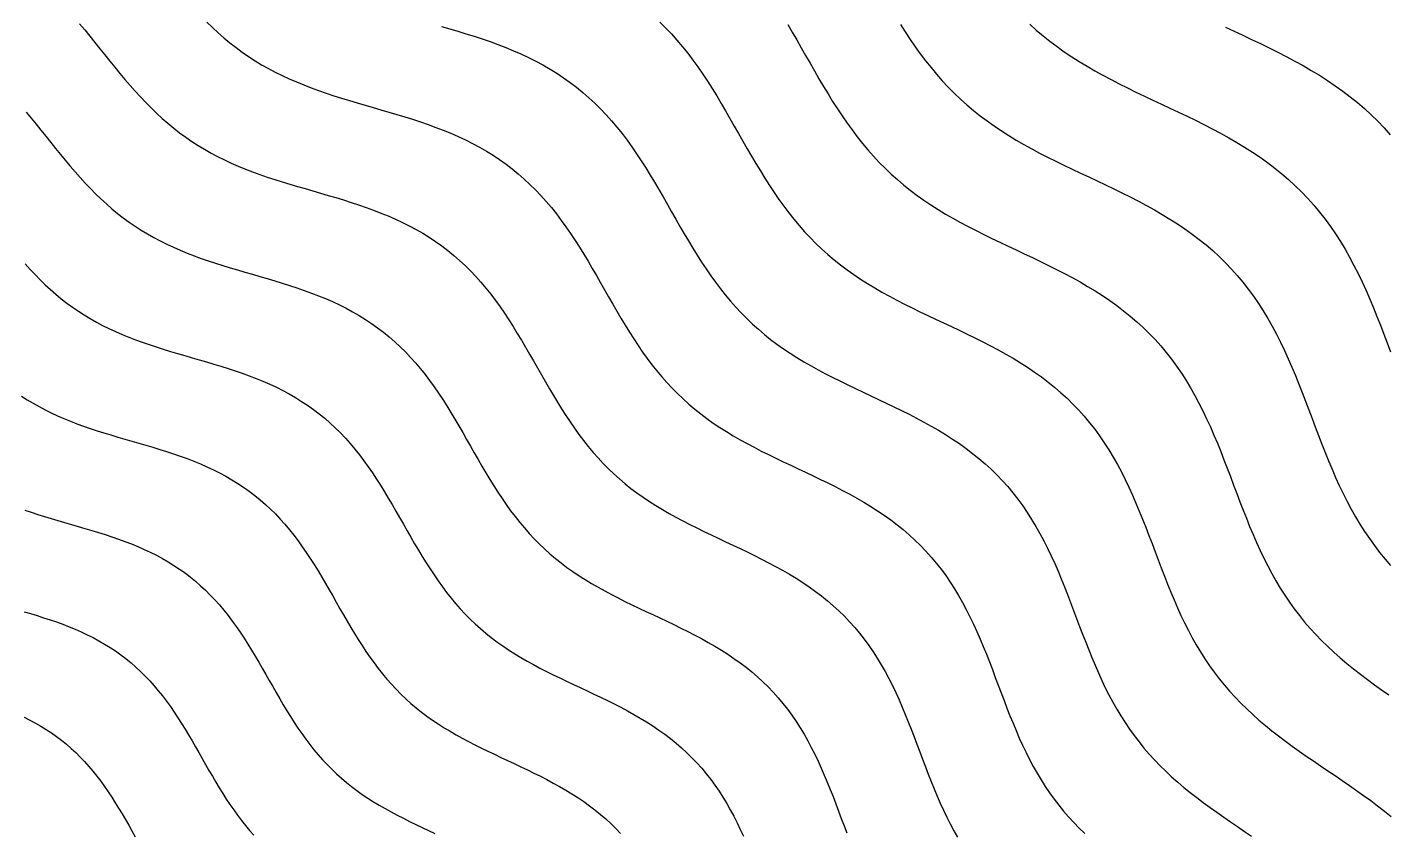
# Model space of a CAD drawing. Header units: millimetres. Extents: x -17.8 to 17.8, y -17.8 to 17.8.
# Drawn here: x 5.396 to 9.621, y 6.697 to 9.196 of the extents above; entities that cross this region are included whole.
import ezdxf

# ---------------------------------------------------------------- set-up
doc = ezdxf.new("R2010")
doc.units = ezdxf.units.MM
doc.layers.add('DOKU', color=8, linetype='Continuous')
doc.layers.add('KESIM', color=1, linetype='Continuous')

msp = doc.modelspace()

# ---------------------------------------------------------------- linework, layer by layer
at = {"layer": 'DOKU'}
for points in [[(5.9538, 9.212), (5.9714, 9.1951), (5.9892, 9.1787), (6.0074, 9.1628), (6.0259, 9.1475), (6.0448, 9.1328), (6.0641, 9.1186), (6.0838, 9.105), (6.1039, 9.0921), (6.1243, 9.0797), (6.1452, 9.0678), (6.1664, 9.0566), (6.188, 9.0458), (6.21, 9.0356), (6.2324, 9.0259), (6.255, 9.0166), (6.278, 9.0077), (6.3014, 8.9993), (6.3249, 8.9911), (6.3488, 8.9833), (6.3728, 8.9757), (6.397, 8.9683), (6.4214, 8.961), (6.4459, 8.9539), (6.4704, 8.9468), (6.495, 8.9396), (6.5196, 8.9324), (6.5442, 8.9251), (6.5687, 8.9177), (6.593, 8.91), (6.6172, 8.902), (6.6412, 8.8937), (6.665, 8.885), (6.6885, 8.876), (6.7117, 8.8665), (6.7346, 8.8565), (6.7571, 8.8459), (6.7792, 8.8349), (6.8009, 8.8232), (6.8222, 8.811), (6.843, 8.7982), (6.8634, 8.7847), (6.8832, 8.7706), (6.9026, 8.7559), (6.9214, 8.7405), (6.9398, 8.7245), (6.9576, 8.7078), (6.9749, 8.6906), (6.9918, 8.6728), (7.0082, 8.6544), (7.0241, 8.6355), (7.0396, 8.616), (7.0547, 8.5961), (7.0693, 8.5758), (7.0836, 8.555), (7.0976, 8.5339), (7.1113, 8.5125), (7.1247, 8.4908), (7.1378, 8.469), (7.1508, 8.4469), (7.1637, 8.4247), (7.1764, 8.4025), (7.1891, 8.3802), (7.2017, 8.358), (7.2144, 8.3359), (7.2271, 8.3139), (7.24, 8.292), (7.253, 8.2704), (7.2662, 8.2491), (7.2796, 8.2281), (7.2933, 8.2074), (7.3073, 8.1871), (7.3216, 8.1672), (7.3363, 8.1477), (7.3513, 8.1288), (7.3668, 8.1102), (7.3827, 8.0922), (7.3991, 8.0747), (7.4159, 8.0577), (7.4332, 8.0412), (7.451, 8.0253), (7.4693, 8.0098), (7.488, 7.9949), (7.5072, 7.9804), (7.5269, 7.9664), (7.547, 7.9529), (7.5676, 7.9398), (7.5885, 7.9271), (7.6099, 7.9147), (7.6316, 7.9027), (7.6536, 7.891), (7.6759, 7.8795), (7.6984, 7.8683), (7.7212, 7.8572), (7.7441, 7.8462), (7.7672, 7.8353), (7.7903, 7.8244), (7.8135, 7.8135), (7.8367, 7.8026), (7.8598, 7.7915), (7.8828, 7.7803), (7.9057, 7.7689), (7.9283, 7.7572), (7.9508, 7.7453), (7.9729, 7.733), (7.9947, 7.7204), (8.0161, 7.7074), (8.0372, 7.6939), (8.0577, 7.68), (8.0779, 7.6656), (8.0975, 7.6507), (8.1166, 7.6353), (8.1351, 7.6194), (8.1531, 7.6029), (8.1705, 7.5858), (8.1873, 7.5683), (8.2035, 7.5501), (8.2191, 7.5314), (8.2341, 7.5122), (8.2486, 7.4925), (8.2624, 7.4722), (8.2758, 7.4515), (8.2885, 7.4303), (8.3008, 7.4087), (8.3125, 7.3867), (8.3238, 7.3643), (8.3347, 7.3416), (8.3452, 7.3186), (8.3554, 7.2953), (8.3652, 7.2718), (8.3748, 7.2481), (8.3842, 7.2243), (8.3934, 7.2004), (8.4025, 7.1764), (8.4115, 7.1524), (8.4205, 7.1285), (8.4296, 7.1047), (8.4387, 7.0809), (8.448, 7.0574), (8.4575, 7.034), (8.4672, 7.0109), (8.4771, 6.988), (8.4874, 6.9654), (8.498, 6.9432), (8.5091, 6.9213), (8.5205, 6.8998), (8.5324, 6.8787), (8.5448, 6.858), (8.5577, 6.8377), (8.5712, 6.8178), (8.5851, 6.7984), (8.5997, 6.7794), (8.6147, 6.7609), (8.6303, 6.7428), (8.6465, 6.7251), (8.6632, 6.7078), (8.6805, 6.6909)], [(7.3606, 9.2122), (7.3789, 9.194), (7.3968, 9.1751), (7.4141, 9.1556), (7.4309, 9.1356), (7.4473, 9.1151), (7.4633, 9.094), (7.4788, 9.0725), (7.4939, 9.0505), (7.5087, 9.0282), (7.5231, 9.0056), (7.5373, 8.9826), (7.5513, 8.9595), (7.565, 8.9361), (7.5786, 8.9127), (7.592, 8.8891), (7.6055, 8.8656), (7.6188, 8.8421), (7.6322, 8.8187), (7.6457, 8.7954), (7.6593, 8.7723), (7.6731, 8.7495), (7.687, 8.7269), (7.7012, 8.7046), (7.7157, 8.6828), (7.7305, 8.6613), (7.7456, 8.6402), (7.7612, 8.6197), (7.7771, 8.5996), (7.7935, 8.58), (7.8103, 8.5609), (7.8277, 8.5424), (7.8455, 8.5244), (7.8638, 8.507), (7.8826, 8.4901), (7.9019, 8.4737), (7.9217, 8.4579), (7.942, 8.4426), (7.9629, 8.4279), (7.9841, 8.4135), (8.0059, 8.3997), (8.0281, 8.3862), (8.0506, 8.3732), (8.0736, 8.3604), (8.0969, 8.348), (8.1205, 8.3359), (8.1443, 8.324), (8.1684, 8.3122), (8.1927, 8.3006), (8.2171, 8.2891), (8.2416, 8.2776), (8.2661, 8.2661), (8.2906, 8.2545), (8.315, 8.2428), (8.3394, 8.2309), (8.3636, 8.2189), (8.3875, 8.2065), (8.4113, 8.1939), (8.4347, 8.1809), (8.4577, 8.1675), (8.4804, 8.1538), (8.5027, 8.1395), (8.5244, 8.1248), (8.5457, 8.1096), (8.5665, 8.0938), (8.5867, 8.0775), (8.6063, 8.0607), (8.6253, 8.0432), (8.6437, 8.0252), (8.6615, 8.0066), (8.6786, 7.9874), (8.6952, 7.9676), (8.7111, 7.9473), (8.7263, 7.9264), (8.741, 7.905), (8.7551, 7.8831), (8.7686, 7.8607), (8.7815, 7.8378), (8.794, 7.8145), (8.8059, 7.7908), (8.8175, 7.7668), (8.8286, 7.7424), (8.8393, 7.7178), (8.8497, 7.6929), (8.8599, 7.6679), (8.8698, 7.6427), (8.8795, 7.6174), (8.8891, 7.592), (8.8987, 7.5667), (8.9082, 7.5414), (8.9178, 7.5162), (8.9275, 7.4911), (8.9373, 7.4661), (8.9473, 7.4414), (8.9576, 7.4169), (8.9681, 7.3927), (8.979, 7.3689), (8.9902, 7.3453), (9.0019, 7.3222), (9.014, 7.2994), (9.0266, 7.2771), (9.0397, 7.2552), (9.0534, 7.2337), (9.0676, 7.2127), (9.0824, 7.1922), (9.0977, 7.1721), (9.1137, 7.1525), (9.1302, 7.1333), (9.1473, 7.1146), (9.165, 7.0963), (9.1832, 7.0784), (9.202, 7.061), (9.2213, 7.0439), (9.2411, 7.0271), (9.2614, 7.0107), (9.282, 6.9945), (9.3031, 6.9786), (9.3245, 6.9629), (9.3462, 6.9474), (9.3682, 6.9321), (9.3903, 6.9168), (9.4126, 6.9016), (9.435, 6.8864), (9.4574, 6.8712), (9.4798, 6.8559), (9.5021, 6.8406), (9.5243, 6.825), (9.5463, 6.8093), (9.5681, 6.7934), (9.5895, 6.7772), (9.6106, 6.7607), (9.6313, 6.7439)], [(5.5593, 9.2067), (5.5751, 9.1875), (5.5908, 9.1682), (5.6064, 9.1488), (5.6219, 9.1294), (5.6375, 9.11), (5.653, 9.0907), (5.6685, 9.0715), (5.6842, 9.0526), (5.6999, 9.0338), (5.7158, 9.0154), (5.7319, 8.9972), (5.7481, 8.9795), (5.7646, 8.9621), (5.7814, 8.9452), (5.7984, 8.9288), (5.8158, 8.9129), (5.8334, 8.8975), (5.8514, 8.8826), (5.8698, 8.8683), (5.8885, 8.8545), (5.9076, 8.8414), (5.9271, 8.8288), (5.947, 8.8167), (5.9672, 8.8052), (5.9878, 8.7943), (6.0088, 8.7839), (6.0302, 8.774), (6.0519, 8.7645), (6.0739, 8.7555), (6.0962, 8.7469), (6.1189, 8.7387), (6.1418, 8.7307), (6.1649, 8.7231), (6.1882, 8.7158), (6.2118, 8.7086), (6.2354, 8.7015), (6.2592, 8.6946), (6.283, 8.6877), (6.3069, 8.6808), (6.3308, 8.6738), (6.3547, 8.6667), (6.3784, 8.6594), (6.4021, 8.6519), (6.4256, 8.6442), (6.4489, 8.6361), (6.472, 8.6277), (6.4948, 8.6189), (6.5174, 8.6097), (6.5396, 8.6), (6.5614, 8.5898), (6.5829, 8.579), (6.604, 8.5677), (6.6246, 8.5559), (6.6449, 8.5434), (6.6646, 8.5303), (6.6839, 8.5166), (6.7027, 8.5023), (6.721, 8.4874), (6.7388, 8.4718), (6.7561, 8.4557), (6.773, 8.4389), (6.7893, 8.4216), (6.8052, 8.4038), (6.8207, 8.3854), (6.8357, 8.3665), (6.8504, 8.3472), (6.8646, 8.3274), (6.8785, 8.3073), (6.8921, 8.2868), (6.9053, 8.266), (6.9183, 8.245), (6.9311, 8.2237), (6.9437, 8.2023), (6.9562, 8.1808), (6.9686, 8.1592), (6.9809, 8.1375), (6.9932, 8.116), (7.0055, 8.0945), (7.0178, 8.0731), (7.0303, 8.0519), (7.0429, 8.0309), (7.0558, 8.0102), (7.0688, 7.9898), (7.0821, 7.9697), (7.0957, 7.95), (7.1096, 7.9307), (7.1238, 7.9118), (7.1384, 7.8933), (7.1535, 7.8754), (7.1689, 7.8579), (7.1848, 7.8409), (7.2012, 7.8244), (7.218, 7.8084), (7.2352, 7.7929), (7.253, 7.7779), (7.2712, 7.7634), (7.2898, 7.7493), (7.3089, 7.7357), (7.3285, 7.7226), (7.3484, 7.7099), (7.3688, 7.6975), (7.3895, 7.6855), (7.4106, 7.6739), (7.4319, 7.6625), (7.4536, 7.6513), (7.4755, 7.6404), (7.4976, 7.6296), (7.5199, 7.619), (7.5423, 7.6084), (7.5647, 7.5978), (7.5873, 7.5873), (7.6098, 7.5766), (7.6322, 7.5659), (7.6545, 7.555), (7.6767, 7.5439), (7.6987, 7.5326), (7.7205, 7.521), (7.742, 7.5091), (7.7632, 7.4968), (7.784, 7.4842), (7.8044, 7.4711), (7.8244, 7.4576), (7.8439, 7.4436), (7.863, 7.4292), (7.8815, 7.4142), (7.8995, 7.3987), (7.917, 7.3827), (7.9339, 7.3662), (7.9502, 7.3491), (7.9659, 7.3315), (7.9811, 7.3133), (7.9957, 7.2947), (8.0097, 7.2755), (8.0232, 7.2559), (8.0361, 7.2357), (8.0485, 7.2152), (8.0604, 7.1942), (8.0718, 7.1728), (8.0828, 7.151), (8.0934, 7.129), (8.1035, 7.1066), (8.1134, 7.084), (8.123, 7.0612), (8.1323, 7.0382), (8.1414, 7.0151), (8.1503, 6.9918), (8.1592, 6.9686), (8.1679, 6.9453), (8.1767, 6.9221), (8.1855, 6.8989), (8.1944, 6.8759), (8.2034, 6.853), (8.2125, 6.8303), (8.222, 6.8078), (8.2316, 6.7856), (8.2416, 6.7637), (8.2519, 6.7421), (8.2627, 6.7209), (8.2738, 6.7), (8.2854, 6.6795)], [(6.6831, 9.1985), (6.7084, 9.1911), (6.7337, 9.1836), (6.7589, 9.1759), (6.784, 9.168), (6.8089, 9.1598), (6.8336, 9.1513), (6.858, 9.1423), (6.8822, 9.133), (6.9061, 9.1232), (6.9296, 9.1129), (6.9528, 9.1021), (6.9756, 9.0907), (6.9979, 9.0788), (7.0198, 9.0662), (7.0412, 9.053), (7.0621, 9.0391), (7.0825, 9.0246), (7.1025, 9.0094), (7.1218, 8.9936), (7.1407, 8.9771), (7.1591, 8.96), (7.1769, 8.9423), (7.1943, 8.9239), (7.2111, 8.905), (7.2275, 8.8855), (7.2435, 8.8655), (7.259, 8.8451), (7.274, 8.8241), (7.2888, 8.8028), (7.3031, 8.7811), (7.3172, 8.759), (7.331, 8.7367), (7.3445, 8.7142), (7.3579, 8.6915), (7.3711, 8.6687), (7.3842, 8.6458), (7.3973, 8.6229), (7.4103, 8.6001), (7.4233, 8.5773), (7.4364, 8.5546), (7.4497, 8.5322), (7.463, 8.51), (7.4766, 8.488), (7.4904, 8.4664), (7.5045, 8.4451), (7.5189, 8.4242), (7.5336, 8.4037), (7.5487, 8.3837), (7.5642, 8.3642), (7.5802, 8.3451), (7.5965, 8.3266), (7.6134, 8.3085), (7.6307, 8.2911), (7.6485, 8.2741), (7.6668, 8.2577), (7.6856, 8.2418), (7.7049, 8.2264), (7.7246, 8.2115), (7.7449, 8.1971), (7.7656, 8.1832), (7.7867, 8.1697), (7.8083, 8.1567), (7.8303, 8.1439), (7.8526, 8.1316), (7.8752, 8.1195), (7.8982, 8.1077), (7.9214, 8.0961), (7.9448, 8.0847), (7.9684, 8.0734), (7.9921, 8.0622), (8.016, 8.051), (8.0398, 8.0398), (8.0636, 8.0285), (8.0874, 8.0172), (8.1111, 8.0056), (8.1346, 7.9939), (8.1579, 7.9819), (8.181, 7.9696), (8.2038, 7.957), (8.2262, 7.944), (8.2483, 7.9306), (8.2699, 7.9167), (8.2911, 7.9024), (8.3118, 7.8876), (8.332, 7.8723), (8.3516, 7.8564), (8.3707, 7.84), (8.3892, 7.823), (8.4071, 7.8055), (8.4244, 7.7874), (8.4411, 7.7688), (8.4571, 7.7495), (8.4726, 7.7298), (8.4875, 7.7095), (8.5017, 7.6886), (8.5154, 7.6673), (8.5286, 7.6455), (8.5412, 7.6233), (8.5533, 7.6006), (8.5649, 7.5776), (8.5761, 7.5542), (8.5869, 7.5305), (8.5973, 7.5065), (8.6075, 7.4824), (8.6173, 7.458), (8.627, 7.4335), (8.6365, 7.4089), (8.6458, 7.3842), (8.6551, 7.3596), (8.6644, 7.3349), (8.6737, 7.3104), (8.6831, 7.286), (8.6927, 7.2617), (8.7024, 7.2377), (8.7124, 7.2139), (8.7226, 7.1904), (8.7332, 7.1671), (8.7441, 7.1443), (8.7555, 7.1217), (8.7673, 7.0996), (8.7795, 7.0779), (8.7923, 7.0566), (8.8056, 7.0357), (8.8194, 7.0153), (8.8338, 6.9953), (8.8487, 6.9757), (8.8642, 6.9567), (8.8803, 6.938), (8.8969, 6.9198), (8.9141, 6.902), (8.9319, 6.8847), (8.9501, 6.8677), (8.9689, 6.851), (8.9881, 6.8347), (9.0078, 6.8188), (9.028, 6.8031), (9.0484, 6.7876), (9.0693, 6.7723), (9.0904, 6.7573), (9.1117, 6.7423), (9.1333, 6.7275), (9.1549, 6.7127), (9.1767, 6.6979), (9.1985, 6.6831)], [(7.758, 9.2047), (7.7721, 9.1807), (7.786, 9.1566), (7.7999, 9.1325), (7.8136, 9.1083), (7.8274, 9.0841), (7.8412, 9.0601), (7.855, 9.0362), (7.869, 9.0124), (7.8831, 8.989), (7.8974, 8.9658), (7.912, 8.9429), (7.9269, 8.9204), (7.9421, 8.8984), (7.9577, 8.8768), (7.9736, 8.8556), (7.99, 8.835), (8.0068, 8.8148), (8.0241, 8.7953), (8.0419, 8.7762), (8.0602, 8.7577), (8.079, 8.7398), (8.0984, 8.7225), (8.1182, 8.7057), (8.1386, 8.6895), (8.1595, 8.6738), (8.1808, 8.6586), (8.2027, 8.6438), (8.225, 8.6296), (8.2478, 8.6158), (8.271, 8.6024), (8.2946, 8.5893), (8.3185, 8.5765), (8.3428, 8.5641), (8.3673, 8.5518), (8.392, 8.5398), (8.4169, 8.5278), (8.442, 8.516), (8.4672, 8.5042), (8.4924, 8.4924), (8.5175, 8.4805), (8.5427, 8.4684), (8.5677, 8.4562), (8.5925, 8.4438), (8.6171, 8.4312), (8.6415, 8.4182), (8.6656, 8.4048), (8.6892, 8.3911), (8.7125, 8.377), (8.7354, 8.3623), (8.7578, 8.3472), (8.7796, 8.3316), (8.801, 8.3154), (8.8217, 8.2986), (8.8419, 8.2813), (8.8614, 8.2634), (8.8803, 8.2449), (8.8986, 8.2258), (8.9162, 8.2061), (8.9332, 8.1858), (8.9495, 8.1649), (8.9652, 8.1434), (8.9803, 8.1214), (8.9947, 8.0989), (9.0086, 8.0759), (9.0219, 8.0524), (9.0347, 8.0284), (9.047, 8.0041), (9.0588, 7.9794), (9.0702, 7.9544), (9.0813, 7.9291), (9.092, 7.9035), (9.1024, 7.8778), (9.1126, 7.8519), (9.1226, 7.8259), (9.1325, 7.7999), (9.1423, 7.7738), (9.1521, 7.7478), (9.1619, 7.7219), (9.1719, 7.6961), (9.182, 7.6705), (9.1922, 7.6451), (9.2028, 7.62), (9.2136, 7.5951), (9.2248, 7.5706), (9.2363, 7.5464), (9.2483, 7.5226), (9.2608, 7.4992), (9.2737, 7.4763), (9.2872, 7.4538), (9.3012, 7.4317), (9.3158, 7.4101), (9.331, 7.389), (9.3468, 7.3684), (9.3631, 7.3482), (9.3801, 7.3286), (9.3977, 7.3093), (9.4159, 7.2905), (9.4346, 7.2722), (9.4539, 7.2542), (9.4737, 7.2367), (9.4941, 7.2195), (9.5149, 7.2026), (9.5361, 7.186), (9.5578, 7.1697), (9.5798, 7.1535), (9.6021, 7.1376), (9.6246, 7.1218)], [(8.1079, 9.2047), (8.1228, 9.1812), (8.1381, 9.1581), (8.1537, 9.1355), (8.1697, 9.1133), (8.1861, 9.0916), (8.2029, 9.0704), (8.2202, 9.0497), (8.2379, 9.0296), (8.2562, 9.0101), (8.275, 8.9911), (8.2943, 8.9727), (8.3141, 8.9549), (8.3345, 8.9377), (8.3554, 8.921), (8.3769, 8.9049), (8.3988, 8.8893), (8.4213, 8.8742), (8.4442, 8.8595), (8.4676, 8.8453), (8.4914, 8.8316), (8.5156, 8.8181), (8.5402, 8.8051), (8.565, 8.7923), (8.5902, 8.7797), (8.6156, 8.7673), (8.6412, 8.7551), (8.6669, 8.7429), (8.6928, 8.7308), (8.7186, 8.7186), (8.7445, 8.7064), (8.7703, 8.6941), (8.7959, 8.6816), (8.8214, 8.6688), (8.8467, 8.6558), (8.8717, 8.6425), (8.8964, 8.6288), (8.9208, 8.6147), (8.9447, 8.6002), (8.9682, 8.5851), (8.9911, 8.5696), (9.0136, 8.5536), (9.0355, 8.5369), (9.0568, 8.5198), (9.0775, 8.502), (9.0975, 8.4836), (9.1169, 8.4646), (9.1357, 8.4449), (9.1538, 8.4247), (9.1712, 8.4039), (9.188, 8.3824), (9.2041, 8.3604), (9.2195, 8.3378), (9.2344, 8.3147), (9.2486, 8.291), (9.2623, 8.2669), (9.2754, 8.2424), (9.288, 8.2174), (9.3002, 8.192), (9.3119, 8.1663), (9.3232, 8.1403), (9.3342, 8.1141), (9.3449, 8.0877), (9.3554, 8.0611), (9.3657, 8.0344), (9.3758, 8.0077), (9.3859, 7.981), (9.3959, 7.9543), (9.4061, 7.9276), (9.4163, 7.9012), (9.4266, 7.8749), (9.4372, 7.8488), (9.448, 7.823), (9.4591, 7.7975), (9.4706, 7.7723), (9.4824, 7.7475), (9.4947, 7.723), (9.5075, 7.699), (9.5208, 7.6755), (9.5347, 7.6524), (9.549, 7.6297), (9.564, 7.6076), (9.5796, 7.5859), (9.5958, 7.5647), (9.6126, 7.544), (9.6301, 7.5238)], [(8.5095, 9.2056), (8.5299, 9.1873), (8.5508, 9.1696), (8.5723, 9.1525), (8.5943, 9.136), (8.6168, 9.12), (8.6398, 9.1045), (8.6633, 9.0895), (8.6873, 9.0749), (8.7118, 9.0608), (8.7366, 9.047), (8.7618, 9.0336), (8.7873, 9.0204), (8.8131, 9.0075), (8.8392, 8.9948), (8.8655, 8.9823), (8.8919, 8.9698), (8.9184, 8.9574), (8.9449, 8.9449), (8.9714, 8.9324), (8.9979, 8.9197), (9.0242, 8.9069), (9.0504, 8.8938), (9.0763, 8.8804), (9.102, 8.8668), (9.1273, 8.8527), (9.1523, 8.8383), (9.1768, 8.8234), (9.2009, 8.8079), (9.2245, 8.792), (9.2475, 8.7756), (9.27, 8.7585), (9.2918, 8.7409), (9.313, 8.7226), (9.3336, 8.7037), (9.3535, 8.6842), (9.3728, 8.6641), (9.3913, 8.6433), (9.4092, 8.622), (9.4264, 8.6), (9.443, 8.5774), (9.4588, 8.5542), (9.4741, 8.5305), (9.4887, 8.5062), (9.5027, 8.4815), (9.5162, 8.4563), (9.5291, 8.4306), (9.5416, 8.4046), (9.5536, 8.3783), (9.5652, 8.3516), (9.5765, 8.3247), (9.5874, 8.2976), (9.5982, 8.2703), (9.6087, 8.2429), (9.6191, 8.2155), (9.6295, 8.1881)], [(9.1168, 9.1967), (9.144, 9.184), (9.1712, 9.1712), (9.1984, 9.1583), (9.2255, 9.1453), (9.2525, 9.1322), (9.2793, 9.1188), (9.3059, 9.1051), (9.3322, 9.0911), (9.3582, 9.0767), (9.3838, 9.0618), (9.409, 9.0466), (9.4337, 9.0308), (9.4578, 9.0144), (9.4814, 8.9975), (9.5045, 8.9801), (9.5269, 8.962), (9.5486, 8.9433), (9.5697, 8.9239), (9.5902, 8.9039), (9.6099, 8.8833), (9.6289, 8.862)], [(5.3935, 8.9322), (5.4089, 8.9135), (5.4241, 8.8948), (5.4392, 8.876), (5.4543, 8.8571), (5.4693, 8.8383), (5.4844, 8.8196), (5.4995, 8.801), (5.5147, 8.7826), (5.5299, 8.7644), (5.5453, 8.7465), (5.5609, 8.7289), (5.5767, 8.7117), (5.5927, 8.6949), (5.609, 8.6785), (5.6255, 8.6625), (5.6423, 8.6471), (5.6595, 8.6321), (5.6769, 8.6177), (5.6947, 8.6038), (5.7129, 8.5905), (5.7314, 8.5777), (5.7503, 8.5655), (5.7696, 8.5538), (5.7892, 8.5426), (5.8093, 8.532), (5.8296, 8.5219), (5.8503, 8.5123), (5.8714, 8.5031), (5.8928, 8.4944), (5.9144, 8.486), (5.9364, 8.478), (5.9586, 8.4704), (5.981, 8.463), (6.0037, 8.4558), (6.0265, 8.4489), (6.0495, 8.442), (6.0725, 8.4353), (6.0957, 8.4286), (6.1188, 8.4219), (6.142, 8.4151), (6.1652, 8.4082), (6.1882, 8.4012), (6.2112, 8.3939), (6.234, 8.3864), (6.2566, 8.3786), (6.279, 8.3704), (6.3011, 8.3619), (6.323, 8.3529), (6.3446, 8.3435), (6.3658, 8.3336), (6.3866, 8.3232), (6.407, 8.3122), (6.4271, 8.3007), (6.4467, 8.2886), (6.4658, 8.2759), (6.4845, 8.2626), (6.5028, 8.2487), (6.5205, 8.2342), (6.5378, 8.2192), (6.5546, 8.2035), (6.571, 8.1873), (6.5869, 8.1705), (6.6023, 8.1531), (6.6173, 8.1353), (6.6319, 8.117), (6.6461, 8.0982), (6.6599, 8.0791), (6.6734, 8.0595), (6.6865, 8.0397), (6.6994, 8.0195), (6.712, 7.9991), (6.7244, 7.9784), (6.7367, 7.9577), (6.7488, 7.9368), (6.7608, 7.9158), (6.7727, 7.8949), (6.7846, 7.8739), (6.7965, 7.8531), (6.8086, 7.8323), (6.8207, 7.8118), (6.8329, 7.7914), (6.8453, 7.7713), (6.858, 7.7515), (6.8709, 7.732), (6.884, 7.7129), (6.8975, 7.6942), (6.9114, 7.6758), (6.9256, 7.6579), (6.9401, 7.6405), (6.9551, 7.6235), (6.9706, 7.607), (6.9864, 7.591), (7.0027, 7.5755), (7.0195, 7.5605), (7.0367, 7.5459), (7.0543, 7.5318), (7.0724, 7.5182), (7.091, 7.505), (7.1099, 7.4923), (7.1293, 7.4799), (7.149, 7.468), (7.1691, 7.4563), (7.1896, 7.445), (7.2103, 7.434), (7.2313, 7.4231), (7.2526, 7.4125), (7.274, 7.4021), (7.2956, 7.3917), (7.3173, 7.3815), (7.3391, 7.3712), (7.361, 7.361), (7.3828, 7.3507), (7.4046, 7.3402), (7.4263, 7.3297), (7.4478, 7.3189), (7.4691, 7.3079), (7.4903, 7.2967), (7.5111, 7.2851), (7.5316, 7.2732), (7.5518, 7.261), (7.5717, 7.2483), (7.5911, 7.2352), (7.61, 7.2216), (7.6285, 7.2076), (7.6465, 7.1931), (7.6639, 7.1781), (7.6809, 7.1625), (7.6973, 7.1465), (7.7131, 7.1299), (7.7284, 7.1128), (7.7431, 7.0952), (7.7572, 7.0771), (7.7708, 7.0585), (7.7839, 7.0395), (7.7964, 7.0199), (7.8085, 7), (7.82, 6.9796), (7.8311, 6.9589), (7.8417, 6.9378), (7.852, 6.9164), (7.8619, 6.8947), (7.8714, 6.8727), (7.8807, 6.8506), (7.8897, 6.8283), (7.8986, 6.8058), (7.9073, 6.7833), (7.9158, 6.7608), (7.9243, 6.7382), (7.9328, 6.7156), (7.9414, 6.6932)], [(5.39, 8.4606), (5.4053, 8.4439), (5.4208, 8.4276), (5.4366, 8.4117), (5.4526, 8.3962), (5.4689, 8.3813), (5.4855, 8.3668), (5.5024, 8.3528), (5.5197, 8.3393), (5.5373, 8.3264), (5.5553, 8.314), (5.5736, 8.3022), (5.5922, 8.2908), (5.6113, 8.28), (5.6307, 8.2698), (5.6504, 8.26), (5.6705, 8.2506), (5.6909, 8.2417), (5.7116, 8.2333), (5.7326, 8.2252), (5.7539, 8.2174), (5.7754, 8.21), (5.7972, 8.2028), (5.8191, 8.1959), (5.8413, 8.1891), (5.8635, 8.1825), (5.8859, 8.176), (5.9083, 8.1695), (5.9308, 8.163), (5.9532, 8.1564), (5.9756, 8.1497), (5.998, 8.1429), (6.0202, 8.1359), (6.0423, 8.1286), (6.0643, 8.121), (6.086, 8.1131), (6.1074, 8.1048), (6.1286, 8.0962), (6.1495, 8.087), (6.1701, 8.0774), (6.1903, 8.0673), (6.2101, 8.0567), (6.2295, 8.0455), (6.2485, 8.0338), (6.2671, 8.0215), (6.2852, 8.0086), (6.3029, 7.9952), (6.3201, 7.9811), (6.3368, 7.9665), (6.3531, 7.9513), (6.369, 7.9356), (6.3844, 7.9193), (6.3993, 7.9025), (6.4139, 7.8852), (6.428, 7.8675), (6.4418, 7.8493), (6.4552, 7.8307), (6.4682, 7.8118), (6.481, 7.7925), (6.4935, 7.773), (6.5057, 7.7532), (6.5177, 7.7332), (6.5296, 7.7131), (6.5413, 7.6928), (6.5529, 7.6725), (6.5645, 7.6522), (6.5761, 7.6319), (6.5876, 7.6117), (6.5993, 7.5916), (6.611, 7.5717), (6.6229, 7.5519), (6.6349, 7.5324), (6.6472, 7.5132), (6.6597, 7.4944), (6.6724, 7.4758), (6.6855, 7.4577), (6.6989, 7.4399), (6.7127, 7.4225), (6.7268, 7.4056), (6.7413, 7.3892), (6.7563, 7.3732), (6.7717, 7.3577), (6.7875, 7.3426), (6.8037, 7.3281), (6.8204, 7.314), (6.8375, 7.3003), (6.855, 7.2871), (6.873, 7.2743), (6.8914, 7.262), (6.9101, 7.25), (6.9293, 7.2384), (6.9487, 7.2271), (6.9686, 7.2161), (6.9887, 7.2054), (7.009, 7.195), (7.0296, 7.1847), (7.0504, 7.1745), (7.0713, 7.1645), (7.0924, 7.1546), (7.1135, 7.1446), (7.1347, 7.1347), (7.1559, 7.1247), (7.177, 7.1146), (7.198, 7.1044), (7.2188, 7.0939), (7.2395, 7.0833), (7.26, 7.0724), (7.2802, 7.0612), (7.3001, 7.0497), (7.3197, 7.0378), (7.3389, 7.0255), (7.3577, 7.0128), (7.3761, 6.9996), (7.394, 6.986), (7.4114, 6.972), (7.4283, 6.9574), (7.4448, 6.9424), (7.4607, 6.9268), (7.476, 6.9107), (7.4908, 6.8942), (7.5051, 6.8771), (7.5188, 6.8596), (7.532, 6.8416), (7.5446, 6.8231), (7.5568, 6.8042), (7.5684, 6.7848), (7.5796, 6.7651), (7.5904, 6.745), (7.6007, 6.7245), (7.6106, 6.7038), (7.6202, 6.6827)], [(5.3791, 8.0503), (5.3968, 8.0389), (5.4149, 8.0279), (5.4333, 8.0174), (5.4521, 8.0075), (5.4712, 7.998), (5.4907, 7.989), (5.5104, 7.9803), (5.5305, 7.9721), (5.5508, 7.9643), (5.5714, 7.9568), (5.5923, 7.9496), (5.6133, 7.9427), (5.6346, 7.936), (5.656, 7.9294), (5.6776, 7.923), (5.6992, 7.9167), (5.7209, 7.9104), (5.7427, 7.9041), (5.7644, 7.8977), (5.7861, 7.8913), (5.8078, 7.8847), (5.8293, 7.8779), (5.8507, 7.8708), (5.8719, 7.8635), (5.893, 7.8558), (5.9137, 7.8478), (5.9343, 7.8394), (5.9545, 7.8306), (5.9744, 7.8213), (5.994, 7.8115), (6.0131, 7.8012), (6.0319, 7.7904), (6.0503, 7.779), (6.0683, 7.7671), (6.0859, 7.7546), (6.103, 7.7416), (6.1197, 7.728), (6.1359, 7.7139), (6.1517, 7.6991), (6.167, 7.6839), (6.1819, 7.6682), (6.1964, 7.6519), (6.2105, 7.6352), (6.2241, 7.618), (6.2375, 7.6004), (6.2504, 7.5824), (6.2631, 7.564), (6.2754, 7.5454), (6.2875, 7.5265), (6.2994, 7.5073), (6.311, 7.4879), (6.3225, 7.4684), (6.3338, 7.4488), (6.3451, 7.4292), (6.3563, 7.4095), (6.3675, 7.3898), (6.3787, 7.3703), (6.39, 7.3508), (6.4013, 7.3315), (6.4128, 7.3124), (6.4245, 7.2936), (6.4363, 7.275), (6.4484, 7.2567), (6.4608, 7.2387), (6.4735, 7.2211), (6.4865, 7.2039), (6.4998, 7.1871), (6.5135, 7.1708), (6.5275, 7.1548), (6.542, 7.1394), (6.5569, 7.1243), (6.5722, 7.1098), (6.5879, 7.0957), (6.6041, 7.082), (6.6206, 7.0688), (6.6376, 7.056), (6.655, 7.0436), (6.6728, 7.0317), (6.691, 7.0201), (6.7095, 7.0088), (6.7284, 6.9979), (6.7475, 6.9873), (6.767, 6.9769), (6.7867, 6.9668), (6.8067, 6.9568), (6.8268, 6.947), (6.8471, 6.9373), (6.8675, 6.9277), (6.8879, 6.9181), (6.9084, 6.9084), (6.9289, 6.8988), (6.9494, 6.889), (6.9697, 6.8791), (6.9899, 6.869), (7.0099, 6.8587), (7.0298, 6.8481), (7.0493, 6.8372), (7.0686, 6.8261), (7.0876, 6.8146), (7.1062, 6.8027), (7.1244, 6.7904), (7.1421, 6.7776), (7.1595, 6.7645), (7.1764, 6.7509), (7.1928, 6.7368), (7.2087, 6.7222), (7.224, 6.7071), (7.2389, 6.6916)], [(5.3889, 7.6962), (5.4091, 7.6892), (5.4295, 7.6825), (5.45, 7.676), (5.4708, 7.6697), (5.4916, 7.6635), (5.5125, 7.6574), (5.5335, 7.6513), (5.5546, 7.6452), (5.5756, 7.6391), (5.5966, 7.6328), (5.6175, 7.6264), (5.6384, 7.6198), (5.6591, 7.613), (5.6796, 7.6059), (5.6999, 7.5985), (5.7201, 7.5908), (5.7399, 7.5826), (5.7595, 7.5741), (5.7787, 7.5651), (5.7976, 7.5556), (5.8162, 7.5457), (5.8344, 7.5352), (5.8522, 7.5242), (5.8696, 7.5127), (5.8865, 7.5006), (5.9031, 7.488), (5.9192, 7.4749), (5.9349, 7.4612), (5.9502, 7.447), (5.965, 7.4322), (5.9794, 7.417), (5.9934, 7.4013), (6.007, 7.3851), (6.0203, 7.3685), (6.0332, 7.3514), (6.0457, 7.334), (6.0579, 7.3163), (6.0699, 7.2983), (6.0816, 7.2799), (6.093, 7.2614), (6.1043, 7.2427), (6.1154, 7.2238), (6.1264, 7.2049), (6.1373, 7.1858), (6.1481, 7.1668), (6.1589, 7.1478), (6.1698, 7.1289), (6.1807, 7.1101), (6.1917, 7.0914), (6.2028, 7.0729), (6.2141, 7.0547), (6.2255, 7.0367), (6.2372, 7.019), (6.2492, 7.0016), (6.2614, 6.9846), (6.274, 6.968), (6.2869, 6.9517), (6.3001, 6.9359), (6.3137, 6.9205), (6.3277, 6.9055), (6.3421, 6.891), (6.3569, 6.8769), (6.3721, 6.8632), (6.3878, 6.85), (6.4038, 6.8373), (6.4202, 6.8249), (6.437, 6.8129), (6.4542, 6.8014), (6.4718, 6.7901), (6.4897, 6.7793), (6.508, 6.7687), (6.5265, 6.7584), (6.5454, 6.7484), (6.5644, 6.7386), (6.5837, 6.729), (6.6032, 6.7195), (6.6228, 6.7101), (6.6425, 6.7008), (6.6623, 6.6915)], [(5.3868, 7.3804), (5.4071, 7.3743), (5.4273, 7.3682), (5.4474, 7.3618), (5.4674, 7.3552), (5.4873, 7.3484), (5.5069, 7.3412), (5.5264, 7.3337), (5.5455, 7.3259), (5.5644, 7.3176), (5.583, 7.3089), (5.6013, 7.2998), (5.6192, 7.2902), (5.6368, 7.28), (5.654, 7.2694), (5.6708, 7.2583), (5.6872, 7.2467), (5.7032, 7.2345), (5.7188, 7.2218), (5.7339, 7.2085), (5.7487, 7.1948), (5.763, 7.1806), (5.7769, 7.1658), (5.7905, 7.1506), (5.8036, 7.135), (5.8164, 7.1189), (5.8289, 7.1025), (5.841, 7.0857), (5.8528, 7.0685), (5.8643, 7.0511), (5.8756, 7.0334), (5.8867, 7.0155), (5.8976, 6.9974), (5.9083, 6.9792), (5.9189, 6.9609), (5.9295, 6.9425), (5.9399, 6.9241), (5.9504, 6.9058), (5.9609, 6.8875), (5.9714, 6.8693), (5.982, 6.8513), (5.9927, 6.8334), (6.0036, 6.8158), (6.0147, 6.7984), (6.026, 6.7813), (6.0376, 6.7645), (6.0494, 6.7481), (6.0615, 6.732), (6.074, 6.7163), (6.0868, 6.701), (6.0999, 6.6861)], [(5.3874, 7.0527), (5.405, 7.0439), (5.4223, 7.0346), (5.4392, 7.0249), (5.4558, 7.0146), (5.4721, 7.0039), (5.4879, 6.9927), (5.5033, 6.9809), (5.5183, 6.9687), (5.533, 6.9559), (5.5472, 6.9426), (5.561, 6.9289), (5.5745, 6.9147), (5.5875, 6.9), (5.6002, 6.8849), (5.6126, 6.8694), (5.6246, 6.8536), (5.6363, 6.8373), (5.6477, 6.8208), (5.6588, 6.804), (5.6697, 6.7869), (5.6804, 6.7696), (5.6909, 6.7522), (5.7012, 6.7346), (5.7115, 6.7169), (5.7216, 6.6992), (5.7317, 6.6814)]]:
    msp.add_lwpolyline(points, dxfattribs=at)
at = {"layer": 'KESIM'}
msp.add_circle((0, 0), 17.8, dxfattribs=at)

doc.saveas('drawing.dxf')
